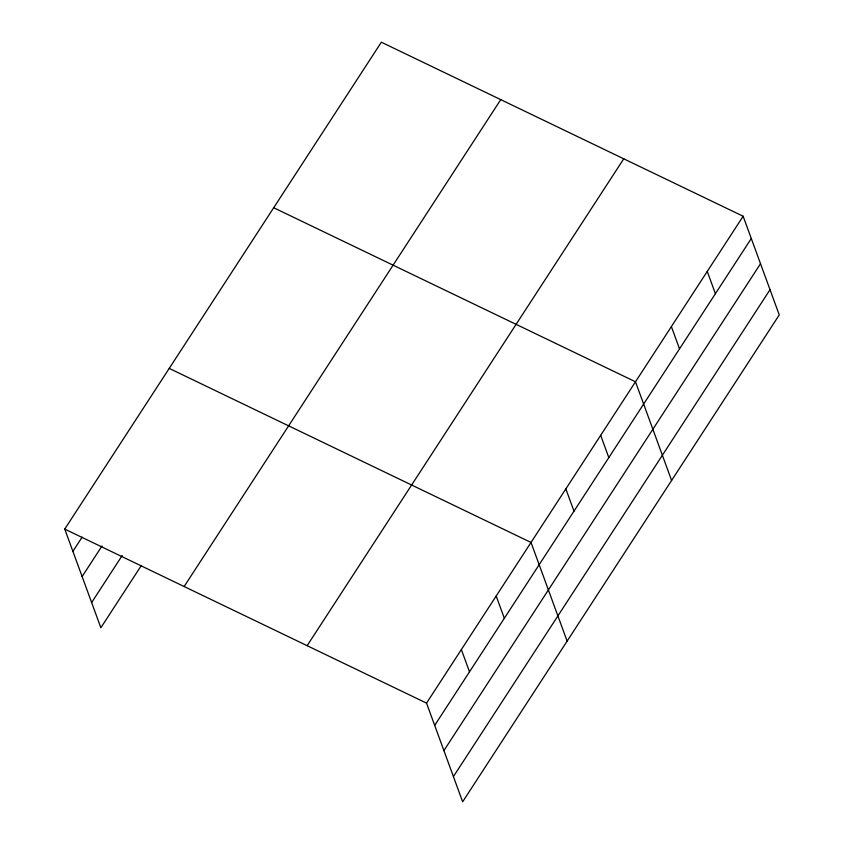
<?xml version="1.0" encoding="UTF-8"?>
<svg xmlns="http://www.w3.org/2000/svg" width="844" height="844" viewBox="0 0 844 844"><rect width="100%" height="100%" fill="white"/><g stroke="black" fill="none" stroke-linecap="round" stroke-linejoin="round"><path stroke-width="1.27" d="M64.745 529.082L381.351 42.2L743.142 216.243L779.255 314.917L462.649 801.8L426.536 703.126L64.745 529.082L100.858 627.757L141.37 565.459M72.9 551.343L82.142 537.132M82.121 576.558L102.029 545.962M91.637 602.542L122.19 555.542M184.14 586.517L500.745 99.634M307.142 645.692L623.748 158.809M426.536 703.126L743.142 216.243M434.681 725.386L751.287 238.514M443.912 750.601L760.518 263.729M453.418 776.586L770.023 289.703M273.709 207.74L635.49 381.783L671.602 480.458M169.233 368.406L531.013 542.449L567.126 641.134M707.261 271.42L715.406 293.691M671.381 326.607L679.525 348.867M600.664 435.335L608.819 457.606M565.839 488.898L573.994 511.158M496.188 596.012L504.332 618.272M461.362 649.563L469.507 671.835"/></g></svg>
